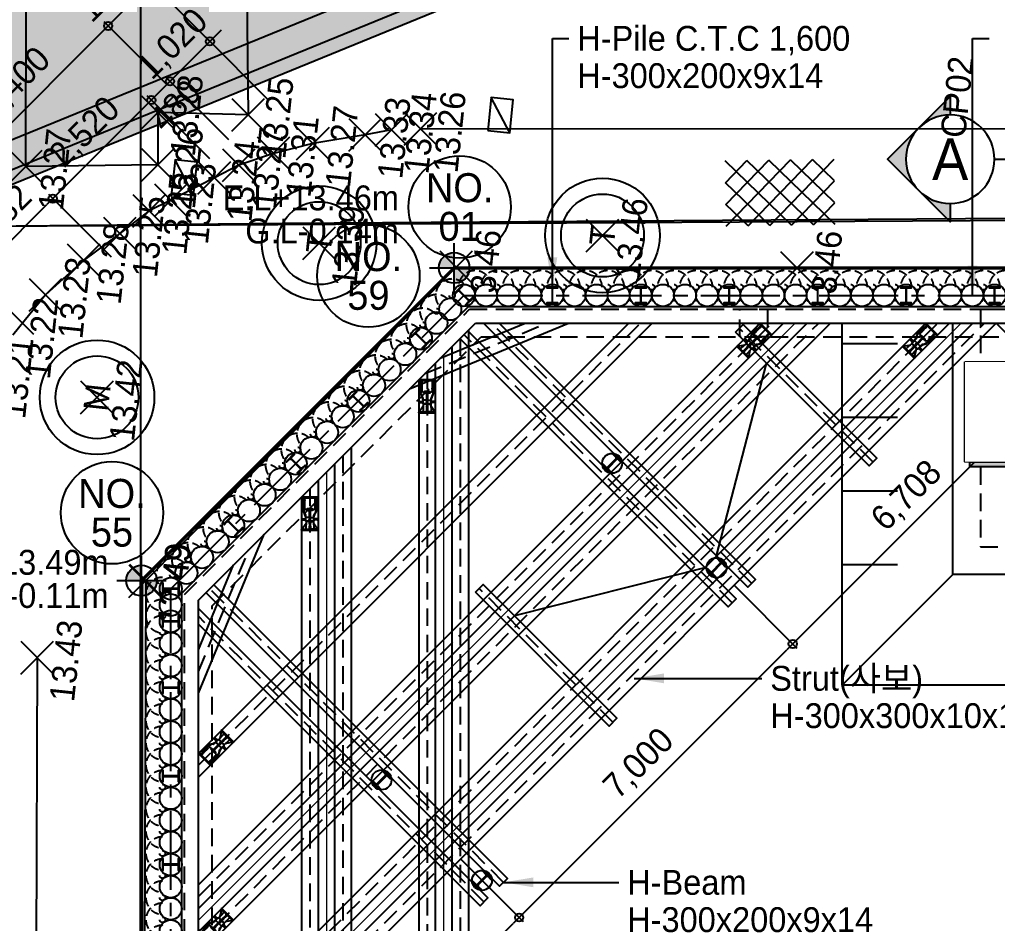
# Model space of a CAD drawing. Header units: millimetres. Extents: x 1073475 to 2890243, y -1340830 to -367733.
# Drawn here: x 1669153 to 1675124, y -384066 to -378547 of the extents above; entities that cross this region are included whole.
import ezdxf
from ezdxf.enums import TextEntityAlignment as Align
from ezdxf.xclip import XClip

# ---------------------------------------------------------------- set-up
doc = ezdxf.new("R2010")
doc.units = ezdxf.units.MM
doc.header["$LTSCALE"] = 50
doc.header["$XCLIPFRAME"] = 2
doc.header["$PDMODE"] = 3
doc.header["$PDSIZE"] = 100
for name, pattern in [('CENTER2', [28.575, 19.05, -3.175, 3.175, -3.175]), ('E-DIGLN01', [2, 0.9, -0.2, 0.9]), ('HIDDEN', [9.525, 6.35, -3.175]), ('HIDDEN2', [4.7625, 3.175, -1.5875]), ('PHANTOM', [63.5, 31.75, -6.35, 6.35, -6.35, 6.35, -6.35])]:
    doc.linetypes.add(name, pattern=pattern)
doc.layers.get('Defpoints').update_dxf_attribs({"color": 151})
doc.layers.add('_0', color=7, linetype='Continuous', lineweight=0)
for name, color, linetype in [('ANGLE', 1, 'Continuous'), ('C-DIM', 7, 'Continuous'), ('CEN', 1, 'CENTER2'), ('CIP', 1, 'Continuous'), ('CS-CONC-MAJR', 4, 'Continuous'), ('CS-EXCV', 3, 'E-DIGLN01'), ('FIN', 5, 'Continuous'), ('H-BEAM', 5, 'Continuous'), ('H-BEAM-상부', 173, 'Continuous'), ('HPILE-300x200', 3, 'Continuous'), ('NO', 2, 'Continuous'), ('POST PILE', 6, 'Continuous'), ('SGR', 8, 'Continuous'), ('ST-CEN', 1, 'HIDDEN'), ('ST-CEN(상부 H-BEAM)', 1, 'HIDDEN'), ('ST-CEN(하부 H-BEAM)', 1, 'HIDDEN'), ('STRUT', 3, 'Continuous'), ('WALE-1', 3, 'Continuous'), ('건축', 233, 'HIDDEN'), ('구조물', 7, 'Continuous'), ('굴착고', 2, 'Continuous'), ('기준점', 5, 'Continuous'), ('단면', 4, 'Continuous'), ('대지경계선', 6, 'PHANTOM'), ('도로', 1, 'Continuous'), ('맨홀', 1, 'Continuous'), ('법면', 41, 'Continuous'), ('보도', 7, 'Continuous'), ('보도블럭', 7, 'Continuous'), ('상수도맨홀', 1, 'Continuous'), ('연속지적도', 32, 'Continuous'), ('우수받이', 5, 'Continuous'), ('유압JACK', 2, 'Continuous'), ('자전거전용도로', 7, 'Continuous'), ('지하지장물_상수관로', 5, 'HIDDEN2'), ('지하지장물_통신관로', 7, 'HIDDEN2'), ('측량점_높이', 8, 'Continuous'), ('측량점_심볼', 7, 'Continuous'), ('통신맨홀', 1, 'Continuous'), ('현황레벨', 7, 'Continuous'), ('횡단보도', 40, 'Continuous')]:
    doc.layers.add(name, color=color, linetype=linetype)
doc.styles.get("Standard").update_dxf_attribs({"font": ''})
doc.styles.add('굴림체', font='')
doc.styles.add('돋움', font='')
doc.styles.get('Standard').set_extended_font_data('Dotum')
doc.styles.get('굴림체').set_extended_font_data('Dotum')
doc.styles.get('돋움').set_extended_font_data('Dotum')
doc.linetypes.add('CFZ008', pattern='A,0.9,-0.2,[106,KHCLINE.shx,S=0.00606,R=180,X=0,Y=0],0.9', length=2)
doc.linetypes.add('KT_LINE', pattern='A,12.7,-5.08,["KT",Standard,S=2.54,R=0,X=-2.54,Y=-1.27],-6.35', length=24.13)
doc.linetypes.add('WATER_LINE', pattern='A,12.7,-5.08,["WATER",Standard,S=2.54,R=0,X=-2.54,Y=-1.27],-6.35', length=24.13)
doc.dimstyles.new('SAM-200-지시선', dxfattribs={"dimscale": 0.1, "dimtxt": 300, "dimasz": 360, "dimexe": 70, "dimexo": 0, "dimgap": 100, "dimtad": 1, "dimdec": 0, "dimzin": 0, "dimdsep": 46, "dimlunit": 6, "dimtxsty": '돋움', "dimcen": 100, "dimclrd": 1, "dimclre": 1, "dimclrt": 256, "dimadec": 0, "dimazin": 0, "dimtfac": 1, "dimtdec": 0, "dimtix": 1, "dimtmove": 2, "dimatfit": 3, "dimfxl": 70, "dimtolj": 1, "dimtzin": 0, "dimlwd": -1, "dimlwe": -1, "dimarcsym": 0})
doc.dimstyles.new('SAM-300', dxfattribs={"dimscale": 1.5, "dimtxt": 300, "dimasz": 100, "dimexe": 70, "dimexo": 0, "dimgap": 100, "dimtad": 1, "dimdec": 0, "dimzin": 0, "dimdsep": 46, "dimlunit": 6, "dimtxsty": '돋움', "dimblk": 'ORIGIN', "dimcen": 100, "dimclrd": 1, "dimclre": 1, "dimclrt": 7, "dimadec": 0, "dimazin": 0, "dimtfac": 1, "dimtdec": 0, "dimtix": 1, "dimtmove": 2, "dimatfit": 3, "dimfxl": 70, "dimtolj": 1, "dimtzin": 0, "dimlwd": -1, "dimlwe": -1, "dimarcsym": 0})

# ---------------------------------------------------------------- blocks, each defined once
blk = doc.blocks.new('A$405090834614')
at = {"layer": '도로', "color": 251}
for p, q in [((165967, 157942), (165181, 158450)), ((166660, 157319), (165967, 157942)), ((167214, 156718), (166660, 157319)), ((167677, 156233), (167214, 156718)), ((167908, 155864), (167677, 156233)), ((168393, 155125), (167908, 155864)), ((168670, 154709), (168393, 155125)), ((168947, 154109), (168670, 154709)), ((169201, 153416), (168947, 154109)), ((169456, 152493), (169201, 153416)), ((169594, 152031), (169456, 152493)), ((169668, 151509), (169668, 151509)), ((169668, 151509), (170864, 140316))]:
    blk.add_line(p, q, dxfattribs=at)
at = {"layer": '맨홀', "color": 251}
for radius in [1036, 750]:
    blk.add_circle((164221, 156817), radius, dxfattribs=at)
at = {"layer": '보도', "color": 251}
for p, q in [((161018, 155591), (152284, 154699)), ((161018, 155591), (161008, 155601)), ((161008, 155601), (161008, 155601)), ((167249, 150606), (161018, 155591)), ((167884, 144470), (167249, 150606)), ((168720, 136691), (167884, 144470))]:
    blk.add_line(p, q, dxfattribs=at)
at = {"layer": '보도블럭', "color": 251}
for p, q in [((168643, 144649), (169674, 145966)), ((168499, 145823), (169817, 144792)), ((168547, 145432), (168891, 145871)), ((168595, 145040), (169282, 145918)), ((168891, 145871), (169769, 145183)), ((169282, 145918), (169721, 145575)), ((168690, 144257), (169721, 145575)), ((168547, 145432), (169865, 144401)), ((168738, 143866), (169769, 145183)), ((168595, 145040), (169912, 144009)), ((169129, 143914), (169817, 144792)), ((168643, 144649), (169521, 143961)), ((169521, 143961), (169865, 144401)), ((168690, 144257), (169129, 143914))]:
    blk.add_line(p, q, dxfattribs=at)
at = {"layer": '연속지적도', "color": 251}
for p, q in [((184698, 158193), (161008, 155684)), ((138278, 153274), (161008, 155684)), ((161008, 155684), (138278, 153274)), ((161008, 155684), (167228, 150654)), ((167228, 150654), (170018, 124364))]:
    blk.add_line(p, q, dxfattribs=at)
at = {"layer": '우수받이', "color": 251}
for points in [[(168041, 155866), (168041, 155466), (168641, 155466), (168641, 155866)], [(169765, 150295), (169765, 149895), (170365, 149895), (170365, 150295)]]:
    blk.add_lwpolyline(points, close=True, dxfattribs=at)
for points in [[(168041, 155466), (168641, 155866)], [(169765, 149895), (170365, 150295)]]:
    blk.add_lwpolyline(points, dxfattribs=at)
at = {"layer": '자전거전용도로', "color": 251}
blk.add_line((159423, 157399), (151998, 156633), dxfattribs=at)
at = {"layer": '지하지장물_상수관로', "color": 251, "linetype": 'WATER_LINE', "ltscale": 3}
blk.add_lwpolyline([(165003, 177754), (176543, 74656), (179909, 44130), (180541, 14655)], dxfattribs=at)
at = {"layer": '지하지장물_통신관로', "color": 251, "linetype": 'KT_LINE', "ltscale": 3}
blk.add_lwpolyline([(179973, 22140), (178340, 57330), (174617, 92638), (167709, 153756), (166514, 164057), (162819, 177078), (146292, 175121), (136183, 173575), (130490, 179990), (129558, 186301)], dxfattribs=at)
at = {"layer": '측량점_심볼', "color": 251}
for p in [(168239, 158538), (165967, 157942), (159423, 157399), (166660, 157319), (164221, 156817), (167214, 156718), (167677, 156233), (169464, 156268), (168520, 156166), (167908, 155864), (161008, 155601), (161018, 155591), (168393, 155125), (168670, 154709), (169592, 154635), (168947, 154109), (169201, 153416), (167419, 153114), (169456, 152493), (169594, 152031), (169668, 151509), (167249, 150606), (159976, 148961), (168098, 148031), (167884, 144470), (161804, 141487)]:
    blk.add_point(p, dxfattribs=at)
at = {"layer": '통신맨홀', "color": 251}
for centre, radius in [((167419, 153114), 1036), ((167419, 153114), 750), ((168098, 148031), 1036), ((168098, 148031), 750)]:
    blk.add_circle(centre, radius, dxfattribs=at)
at = {"layer": '횡단보도', "color": 251}
for p, q in [((168239, 158538), (176536, 159406)), ((168520, 156166), (168239, 158538)), ((169464, 156268), (168520, 156166)), ((169592, 154635), (169464, 156268)), ((173932, 155145), (169592, 154635))]:
    blk.add_line(p, q, dxfattribs=at)
at = {"layer": '기준점', "color": 251, "style": '굴림체'}
blk.add_text('CP02', height=450, dxfattribs=at).set_placement((171264, 141918), align=Align.MIDDLE_CENTER)
at = {"layer": '상수도맨홀', "color": 251, "style": '굴림체'}
for s, p in [('M', (164221, 156817)), ('T', (167419, 153114)), ('T', (168098, 148031))]:
    blk.add_text(s, height=450, dxfattribs=at).set_placement(p, align=Align.MIDDLE)
at = {"layer": '측량점_높이', "color": 251, "style": '굴림체'}
for s, p in [('13.21', (164419, 158519)), ('13.27', (168239, 158238)), ('13.22', (165181, 158150)), ('13.23', (165967, 157642)), ('13.43', (159423, 157099)), ('13.28', (166660, 157019)), ('13.42', (164221, 156517)), ('13.25', (167214, 156418)), ('13.25', (167677, 155933)), ('13.28', (169464, 155968)), ('13.26', (168520, 155866)), ('13.23', (167908, 155564)), ('13.49', (161008, 155301)), ('13.49', (161018, 155291)), ('13.24', (168393, 154825)), ('13.27', (168670, 154409)), ('13.25', (169592, 154335)), ('13.31', (168947, 153809)), ('13.27', (169201, 153116)), ('13.39', (167419, 152814)), ('13.33', (169456, 152193)), ('13.34', (169594, 151731)), ('13.26', (169668, 151209)), ('13.46', (167249, 150306)), ('13.65', (159976, 148661)), ('13.46', (168098, 147731)), ('13.46', (167884, 144170)), ('13.56', (161804, 141187))]:
    blk.add_text(s, height=450, dxfattribs=at).set_placement(p, align=Align.TOP_CENTER)
blk = doc.blocks.new('A$599346786921')
at = {"layer": '구조물', "ltscale": 0.2}
h = blk.add_hatch(color=254, dxfattribs=at)
h.dxf.hatch_style = 1
h.set_gradient(color1=(214, 214, 214), color2=(214, 214, 214))
h.paths.add_polyline_path([(189880, 4043), (128969, 153101), (129119, 153162), (47790, 352186), (48127, 352323), (40199, 371724), (39821, 372650), (39443, 373575), (39065, 374501), (38687, 375426), (38309, 376351), (37931, 377276), (37554, 378201), (37177, 379126), (36800, 380051), (36423, 380975), (36047, 381900), (35671, 382825), (35295, 383749), (34920, 384674), (34545, 385599), (34170, 386523), (33796, 387448), (33422, 388373), (33049, 389297), (32676, 390222), (32304, 391147), (31932, 392072), (31561, 392997), (31190, 393922), (30821, 394847), (30451, 395772), (30083, 396697), (29715, 397623), (29347, 398548), (28981, 399474), (28615, 400400), (28250, 401326), (27886, 402252), (27523, 403178), (27160, 404105), (26798, 405031), (26438, 405958), (26078, 406885), (25719, 407812), (25360, 408742), (25003, 409670), (24647, 410598), (24292, 411526), (23938, 412455), (23585, 413383), (23233, 414312), (22883, 415241), (22533, 416171), (22185, 417101), (21838, 418031), (21492, 418961), (21147, 419892), (20804, 420823), (20462, 421754), (20121, 422686), (19782, 423618), (19443, 424550), (19107, 425482), (18771, 426415), (18438, 427349), (18105, 428282), (17774, 429216), (17445, 430151), (17117, 431086), (16791, 432021), (16466, 432956), (16143, 433892), (15821, 434829), (15501, 435766), (15183, 436703), (14866, 437640), (14551, 438579), (14238, 439517), (13927, 440456), (13617, 441395), (13310, 442335), (13004, 443275), (12700, 444216), (12398, 445157), (12097, 446099), (11799, 447041), (11503, 447983), (11339, 448506), (0, 445440), (302, 444474), (605, 443509), (911, 442544), (1218, 441580), (1527, 440617), (1838, 439655), (2151, 438693), (2466, 437732), (2782, 436772), (3100, 435812), (3420, 434854), (3742, 433896), (4065, 432938), (4390, 431982), (4716, 431026), (5044, 430071), (5374, 429116), (5705, 428162), (6037, 427209), (6372, 426257), (6707, 425305), (7044, 424354), (7382, 423404), (7722, 422454), (8063, 421505), (8406, 420556), (8750, 419608), (9095, 418661), (9441, 417714), (9788, 416768), (10137, 415823), (10487, 414878), (10838, 413933), (11190, 412990), (11544, 412047), (11898, 411104), (12253, 410162), (12610, 409221), (12967, 408280), (13326, 407339), (13685, 406399), (14046, 405460), (14407, 404521), (14768, 403585), (15131, 402648), (15495, 401710), (15860, 400773), (16225, 399837), (16592, 398901), (16959, 397965), (17326, 397030), (17695, 396095), (18064, 395161), (18434, 394227), (18804, 393294), (19175, 392360), (19547, 391428), (19919, 390496), (20292, 389564), (20665, 388632), (21038, 387701), (21412, 386770), (21787, 385839), (22162, 384909), (22537, 383979), (22913, 383050), (23289, 382120), (23665, 381191), (24042, 380263), (24419, 379334), (24796, 378406), (25174, 377478), (25551, 376550), (25929, 375623), (26307, 374695), (26685, 373768), (27063, 372842), (27441, 371915), (27820, 370988), (28198, 370062), (28576, 369136), (28955, 368210), (29333, 367284), (37261, 347883), (37598, 348021), (118926, 148997), (119075, 149057), (179985, 0)])
at = {"layer": 'CS-CONC-MAJR'}
for points in [[(37735, 348347), (119063, 149323)], [(38008, 348999), (119337, 149975)]]:
    blk.add_lwpolyline(points, dxfattribs=at)
at = {"layer": 'CS-EXCV', "linetype": 'CFZ008', "ltscale": 5, "flags": 128}
blk.add_lwpolyline([(189880, 4043), (128969, 153101), (129119, 153162), (47790, 352186), (48127, 352323), (40199, 371724), (39821, 372650), (39443, 373575), (39065, 374501), (38687, 375426), (38309, 376351), (37931, 377276), (37554, 378201), (37177, 379126), (36800, 380051), (36423, 380975), (36047, 381900), (35671, 382825), (35295, 383749), (34920, 384674), (34545, 385599), (34170, 386523), (33796, 387448), (33422, 388373), (33049, 389297), (32676, 390222), (32304, 391147), (31932, 392072), (31561, 392997), (31190, 393922), (30821, 394847), (30451, 395772), (30083, 396697), (29715, 397623), (29347, 398548), (28981, 399474), (28615, 400400), (28250, 401326), (27886, 402252), (27523, 403178), (27160, 404105), (26798, 405031), (26438, 405958), (26078, 406885), (25719, 407812), (25360, 408742), (25003, 409670), (24647, 410598), (24292, 411526), (23938, 412455), (23585, 413383), (23233, 414312), (22883, 415241), (22533, 416171), (22185, 417101), (21838, 418031), (21492, 418961), (21147, 419892), (20804, 420823), (20462, 421754), (20121, 422686), (19782, 423618), (19443, 424550), (19107, 425482), (18771, 426415), (18438, 427349), (18105, 428282), (17774, 429216), (17445, 430151), (17117, 431086), (16791, 432021), (16466, 432956), (16143, 433892), (15821, 434829), (15501, 435766), (15183, 436703), (14866, 437640), (14551, 438579), (14238, 439517), (13927, 440456), (13617, 441395), (13310, 442335), (13004, 443275), (12700, 444216), (12398, 445157), (12097, 446099), (11799, 447041), (11503, 447983), (11339, 448506), (0, 445440), (302, 444474), (605, 443509), (911, 442544), (1218, 441580), (1527, 440617), (1838, 439655), (2151, 438693), (2466, 437732), (2782, 436772), (3100, 435812), (3420, 434854), (3742, 433896), (4065, 432938), (4390, 431982), (4716, 431026), (5044, 430071), (5374, 429116), (5705, 428162), (6037, 427209), (6372, 426257), (6707, 425305), (7044, 424354), (7382, 423404), (7722, 422454), (8063, 421505), (8406, 420556), (8750, 419608), (9095, 418661), (9441, 417714), (9788, 416768), (10137, 415823), (10487, 414878), (10838, 413933), (11190, 412990), (11544, 412047), (11898, 411104), (12253, 410162), (12610, 409221), (12967, 408280), (13326, 407339), (13685, 406399), (14046, 405460), (14407, 404521), (14768, 403585), (15131, 402648), (15495, 401710), (15860, 400773), (16225, 399837), (16592, 398901), (16959, 397965), (17326, 397030), (17695, 396095), (18064, 395161), (18434, 394227), (18804, 393294), (19175, 392360), (19547, 391428), (19919, 390496), (20292, 389564), (20665, 388632), (21038, 387701), (21412, 386770), (21787, 385839), (22162, 384909), (22537, 383979), (22913, 383050), (23289, 382120), (23665, 381191), (24042, 380263), (24419, 379334), (24796, 378406), (25174, 377478), (25551, 376550), (25929, 375623), (26307, 374695), (26685, 373768), (27063, 372842), (27441, 371915), (27820, 370988), (28198, 370062), (28576, 369136), (28955, 368210), (29333, 367284), (37261, 347883), (37598, 348021), (118926, 148997), (119075, 149057), (179985, 0)], close=True, dxfattribs=at)
blk = doc.blocks.new('A$C070F4A8E')
at = {"layer": '단면'}
h = blk.add_hatch(color=256, dxfattribs=at)
h.paths.add_polyline_path([(-1074.3, 302.3), (-1376.6, 0), (-1074.3, -302.3, -0.414214)])
h.paths.add_polyline_path([(-772.1, 604.6), (-1074.3, 302.3, -0.198912), (-772.1, 427.5)])
h.paths.add_polyline_path([(-772.1, -427.5, -0.198912), (-1074.3, -302.3), (-772.1, -604.6)])
for p, q in [((-344.6, 0), (0, 0)), ((0, 0), (0, -844.8))]:
    blk.add_line(p, q, dxfattribs=at)
blk.add_lwpolyline([(-772.1, -427.5), (-772.1, -604.6), (-1376.6, 0), (-772.1, 604.6), (-772.1, 427.5)], dxfattribs=at)
at = {"layer": '단면', "extrusion": (0, 0, -1)}
blk.add_ellipse((-772.1, 0), major_axis=(0.6, 427.5), ratio=1, start_param=4.711077, end_param=10.994262, dxfattribs=at)
blk = doc.blocks.new('A$C415B026D')
at = {"layer": '건축', "color": 4}
for p, q in [((-16200, 0), (-12600, 0)), ((-16200, 0), (-16200, -4300)), ((-16200, -4300), (-12600, -4300))]:
    blk.add_line(p, q, dxfattribs=at)
blk = doc.blocks.new('20240926 평면')
at = {"layer": '건축'}
for p, q in [((-5159, -5159), (0, 0)), ((0, 0), (25441, 0)), ((-4659, -5366), (207, -500)), ((207, -500), (12441, -500)), ((-5159, -27541), (-5159, -5159)), ((-4659, -27334), (-4659, -5366))]:
    blk.add_line(p, q, dxfattribs=at)
at = {"layer": '건축', "color": 255}
blk.add_lwpolyline([(26141, -34840), (1135, -34840), (-5936, -27769), (-5936, -4908), (-280, 749), (26141, 749)], close=True, dxfattribs=at)
at = {"layer": '건축'}
blk.add_lwpolyline([(5391, -500), (4891, -500), (4891, 0), (5391, 0)], close=True, dxfattribs=at)
at = {"ltscale": 0.2}
blk.add_blockref('A$C415B026D', (25441, 0), dxfattribs=at)
blk = doc.blocks.new('A$C1D3235D9')
at = {"layer": 'SGR', "linetype": 'HIDDEN2'}
blk.add_circle((0, 0), 50, dxfattribs=at)
blk.add_arc((0, 0), 300, 0, 180, dxfattribs=at)
blk = doc.blocks.new('h-200')
at = {"layer": 'HPILE-300x200'}
blk.add_line((0, -150), (0, 150), dxfattribs=at)
blk.add_lwpolyline([(-100, 150), (-100, 136), (-24.5, 136, -0.4142136), (-4.5, 116), (-4.5, -116, -0.4142136), (-24.5, -136), (-100, -136), (-100, -150), (100, -150), (100, -136), (24.5, -136, -0.4142136), (4.5, -116), (4.5, 116, -0.4142136), (24.5, 136), (100, 136), (100, 150)], format="xyb", close=True, dxfattribs=at)
blk = doc.blocks.new('CIP')
at = {"layer": 'CIP'}
for centre in [(0, 0), (400, 0), (800, 0), (1200, 0)]:
    blk.add_circle(centre, 200, dxfattribs=at)
at = {"layer": 'HPILE-300x200'}
blk.add_blockref('h-200', (1200, 0), dxfattribs=at)
at = {"layer": 'SGR', "linetype": 'HIDDEN2'}
for p in [(-200, 150), (200, 150), (600, 150), (1000, 150)]:
    blk.add_blockref('A$C1D3235D9', p, dxfattribs=at)
blk = doc.blocks.new('_Origin')
at = {"color": 0, "linetype": 'ByBlock', "lineweight": -2}
blk.add_line((0, 0), (-1, 0), dxfattribs=at)
blk.add_circle((0, 0), 0.5, dxfattribs=at)
blk = doc.blocks.new('*D928')
at = {"layer": 'C-DIM', "color": 1, "ltscale": 0.2, "transparency": 16777216}
for p, q in [((1703372, -648732), (1702237, -647597)), ((1697112, -652870), (1702205, -647777)), ((1698067, -654037), (1696932, -652902))]:
    blk.add_line(p, q, dxfattribs=at)
at = {"layer": 'Defpoints', "color": 0, "ltscale": 0.2, "transparency": 16777216}
for p in [(1702311, -647671), (1703372, -648732), (1698067, -654037)]:
    blk.add_point(p, dxfattribs=at)
at = {"layer": 'C-DIM', "color": 1, "ltscale": 0.2, "transparency": 16777216, "xscale": 150, "yscale": 150, "zscale": 150}
for p, rotation in [((1702311, -647671), 45), ((1697006, -652976), 225)]:
    blk.add_blockref('_Origin', p, dxfattribs=dict(at, rotation=rotation))
at = {"layer": 'C-DIM', "color": 7, "ltscale": 0.2, "transparency": 16777216, "insert": (1699363, -650027), "char_height": 450, "attachment_point": 5, "rotation": 45, "style": '돋움'}
blk.add_mtext('\\A1;7,502', dxfattribs=at)
blk = doc.blocks.new('*D939')
at = {"layer": 'C-DIM', "color": 1, "ltscale": 0.2, "transparency": 16777216}
for p, q in [((1703653, -650572), (1702518, -649437)), ((1698173, -653931), (1702486, -649617)), ((1699128, -655097), (1697993, -653962))]:
    blk.add_line(p, q, dxfattribs=at)
at = {"layer": 'Defpoints', "color": 0, "ltscale": 0.2, "transparency": 16777216}
for p in [(1702592, -649511), (1703653, -650572), (1699128, -655097)]:
    blk.add_point(p, dxfattribs=at)
at = {"layer": 'C-DIM', "color": 1, "ltscale": 0.2, "transparency": 16777216, "xscale": 150, "yscale": 150, "zscale": 150}
for p, rotation in [((1702592, -649511), 45), ((1698067, -654037), 225)]:
    blk.add_blockref('_Origin', p, dxfattribs=dict(at, rotation=rotation))
at = {"layer": 'C-DIM', "color": 7, "ltscale": 0.2, "transparency": 16777216, "insert": (1700020, -651464), "char_height": 450, "attachment_point": 5, "rotation": 45, "style": '돋움'}
blk.add_mtext('\\A1;4@1600=6,400', dxfattribs=at)
blk = doc.blocks.new('*D940')
at = {"layer": 'C-DIM', "color": 1, "ltscale": 0.2, "transparency": 16777216}
for p, q in [((1703478, -648625), (1703584, -648519)), ((1702592, -649511), (1703372, -648732)), ((1704433, -649792), (1703298, -648657)), ((1703653, -650572), (1702518, -649437)), ((1702486, -649617), (1702380, -649723))]:
    blk.add_line(p, q, dxfattribs=at)
at = {"layer": 'Defpoints', "color": 0, "ltscale": 0.2, "transparency": 16777216}
for p in [(1703372, -648732), (1704433, -649792), (1703653, -650572)]:
    blk.add_point(p, dxfattribs=at)
at = {"layer": 'C-DIM', "color": 1, "ltscale": 0.2, "transparency": 16777216, "xscale": 150, "yscale": 150, "zscale": 150}
for p, rotation in [((1703372, -648732), 225), ((1702592, -649511), 45)]:
    blk.add_blockref('_Origin', p, dxfattribs=dict(at, rotation=rotation))
at = {"layer": 'C-DIM', "color": 7, "ltscale": 0.2, "transparency": 16777216, "insert": (1702686, -648825), "char_height": 450, "attachment_point": 5, "rotation": 45, "style": '돋움'}
blk.add_mtext('\\A1;1,102', dxfattribs=at)
blk = doc.blocks.new('A$C5B0247DC')
at = {"layer": '현황레벨'}
h = blk.add_hatch(color=256, dxfattribs=at)
h.paths.add_polyline_path([(0, 110.9, 0.414214), (-110.9, 0), (0, 0)])
h.paths.add_polyline_path([(0, 0), (0, -110.9, 0.414214), (110.9, 0)])
for p, q in [((0, -178.5), (0, 178.5)), ((-178.5, 0), (178.5, 0))]:
    blk.add_line(p, q, dxfattribs=at)
blk.add_circle((0, 0), 110.9, dxfattribs=at)
blk = doc.blocks.new('*D973')
at = {"layer": 'C-DIM', "color": 1, "ltscale": 0.2, "transparency": 16777216}
for p, q in [((1700294, -653931), (1700400, -653824)), ((1699128, -655097), (1700188, -654037)), ((1701249, -655097), (1700114, -653962)), ((1700188, -656158), (1699053, -655023)), ((1699022, -655203), (1698915, -655309))]:
    blk.add_line(p, q, dxfattribs=at)
at = {"layer": 'Defpoints', "color": 0, "ltscale": 0.2, "transparency": 16777216}
for p in [(1700188, -654037), (1701249, -655097), (1700188, -656158)]:
    blk.add_point(p, dxfattribs=at)
at = {"layer": 'C-DIM', "color": 1, "ltscale": 0.2, "transparency": 16777216, "xscale": 150, "yscale": 150, "zscale": 150}
for p, rotation in [((1700188, -654037), 225), ((1699128, -655097), 45)]:
    blk.add_blockref('_Origin', p, dxfattribs=dict(at, rotation=rotation))
at = {"layer": 'C-DIM', "color": 7, "ltscale": 0.2, "transparency": 16777216, "insert": (1699362, -654271), "char_height": 450, "attachment_point": 5, "rotation": 45, "style": '돋움'}
blk.add_mtext('\\A1;1,500', dxfattribs=at)
blk = doc.blocks.new('*D974')
at = {"layer": 'C-DIM', "color": 1, "ltscale": 0.2, "transparency": 16777216}
for p, q in [((1702651, -653696), (1701516, -652561)), ((1700294, -653931), (1701484, -652741)), ((1701249, -655097), (1700114, -653962))]:
    blk.add_line(p, q, dxfattribs=at)
at = {"layer": 'Defpoints', "color": 0, "ltscale": 0.2, "transparency": 16777216}
for p in [(1701590, -652635), (1702651, -653696), (1701249, -655097)]:
    blk.add_point(p, dxfattribs=at)
at = {"layer": 'C-DIM', "color": 1, "ltscale": 0.2, "transparency": 16777216, "xscale": 150, "yscale": 150, "zscale": 150}
for p, rotation in [((1701590, -652635), 45), ((1700188, -654037), 225)]:
    blk.add_blockref('_Origin', p, dxfattribs=dict(at, rotation=rotation))
at = {"layer": 'C-DIM', "color": 7, "ltscale": 0.2, "transparency": 16777216, "insert": (1700593, -653040), "char_height": 450, "attachment_point": 5, "rotation": 45, "style": '돋움'}
blk.add_mtext('\\A1;1,982', dxfattribs=at)
blk = doc.blocks.new('*D975')
at = {"layer": 'C-DIM', "color": 1, "ltscale": 0.2, "transparency": 16777216}
for p, q in [((1704433, -651914), (1703298, -650779)), ((1701696, -652529), (1703266, -650959)), ((1702651, -653696), (1701516, -652561))]:
    blk.add_line(p, q, dxfattribs=at)
at = {"layer": 'Defpoints', "color": 0, "ltscale": 0.2, "transparency": 16777216}
for p in [(1703372, -650853), (1704433, -651914), (1702651, -653696)]:
    blk.add_point(p, dxfattribs=at)
at = {"layer": 'C-DIM', "color": 1, "ltscale": 0.2, "transparency": 16777216, "xscale": 150, "yscale": 150, "zscale": 150}
for p, rotation in [((1703372, -650853), 45), ((1701590, -652635), 225)]:
    blk.add_blockref('_Origin', p, dxfattribs=dict(at, rotation=rotation))
at = {"layer": 'C-DIM', "color": 7, "ltscale": 0.2, "transparency": 16777216, "insert": (1702185, -651448), "char_height": 450, "attachment_point": 5, "rotation": 45, "style": '돋움'}
blk.add_mtext('\\A1;2,520', dxfattribs=at)
blk = doc.blocks.new('*D976')
at = {"layer": 'C-DIM', "color": 1, "ltscale": 0.2, "transparency": 16777216}
for p, q in [((1703817, -650407), (1703923, -650301)), ((1703372, -650853), (1703711, -650514)), ((1704772, -651574), (1703637, -650439)), ((1704433, -651914), (1703298, -650779)), ((1703266, -650959), (1703160, -651065))]:
    blk.add_line(p, q, dxfattribs=at)
at = {"layer": 'Defpoints', "color": 0, "ltscale": 0.2, "transparency": 16777216}
for p in [(1703711, -650514), (1704772, -651574), (1704433, -651914)]:
    blk.add_point(p, dxfattribs=at)
at = {"layer": 'C-DIM', "color": 1, "ltscale": 0.2, "transparency": 16777216, "xscale": 150, "yscale": 150, "zscale": 150}
for p, rotation in [((1703711, -650514), 225), ((1703372, -650853), 45)]:
    blk.add_blockref('_Origin', p, dxfattribs=dict(at, rotation=rotation))
at = {"layer": 'C-DIM', "color": 7, "ltscale": 0.2, "transparency": 16777216, "char_height": 450, "attachment_point": 5, "rotation": 45, "style": '돋움'}
for s, insert in [('\\A1;', (1703276, -650418)), ('\\A1;480', (1703807, -650949))]:
    blk.add_mtext(s, dxfattribs=dict(at, insert=insert))
blk = doc.blocks.new('*D977')
at = {"layer": 'C-DIM', "color": 1, "ltscale": 0.2, "transparency": 16777216}
for p, q in [((1704539, -649686), (1704645, -649580)), ((1703711, -650514), (1704433, -649792)), ((1705493, -650853), (1704358, -649718)), ((1704772, -651574), (1703637, -650439)), ((1703605, -650620), (1703499, -650726))]:
    blk.add_line(p, q, dxfattribs=at)
at = {"layer": 'Defpoints', "color": 0, "ltscale": 0.2, "transparency": 16777216}
for p in [(1704433, -649792), (1705493, -650853), (1704772, -651574)]:
    blk.add_point(p, dxfattribs=at)
at = {"layer": 'C-DIM', "color": 1, "ltscale": 0.2, "transparency": 16777216, "xscale": 150, "yscale": 150, "zscale": 150}
for p, rotation in [((1704433, -649792), 225), ((1703711, -650514), 45)]:
    blk.add_blockref('_Origin', p, dxfattribs=dict(at, rotation=rotation))
at = {"layer": 'C-DIM', "color": 7, "ltscale": 0.2, "transparency": 16777216, "insert": (1703776, -649857), "char_height": 450, "attachment_point": 5, "rotation": 45, "style": '돋움'}
blk.add_mtext('\\A1;1,020', dxfattribs=at)
blk = doc.blocks.new('*D985')
at = {"layer": 'C-DIM', "color": 1, "ltscale": 0.2, "transparency": 16777216}
for p, q in [((1718660, -654888), (1719795, -656023)), ((1715084, -660586), (1719615, -656055)), ((1713917, -659632), (1715052, -660767))]:
    blk.add_line(p, q, dxfattribs=at)
at = {"layer": 'Defpoints', "color": 0, "ltscale": 0.2, "transparency": 16777216}
for p in [(1718660, -654888), (1719721, -655949), (1713917, -659632)]:
    blk.add_point(p, dxfattribs=at)
at = {"layer": 'C-DIM', "color": 1, "ltscale": 0.2, "transparency": 16777216, "xscale": 150, "yscale": 150, "zscale": 150}
for p, rotation in [((1719721, -655949), 45), ((1714978, -660692), 225)]:
    blk.add_blockref('_Origin', p, dxfattribs=dict(at, rotation=rotation))
at = {"layer": 'C-DIM', "color": 7, "ltscale": 0.2, "transparency": 16777216, "insert": (1717053, -658025), "char_height": 450, "attachment_point": 5, "rotation": 45, "style": '돋움'}
blk.add_mtext('\\A1;6,708', dxfattribs=at)
blk = doc.blocks.new('*D986')
at = {"layer": 'C-DIM', "color": 1, "ltscale": 0.2, "transparency": 16777216}
for p, q in [((1708967, -664581), (1710102, -665716)), ((1705391, -670279), (1709922, -665748)), ((1704224, -669325), (1705359, -670460))]:
    blk.add_line(p, q, dxfattribs=at)
at = {"layer": 'Defpoints', "color": 0, "ltscale": 0.2, "transparency": 16777216}
for p in [(1708967, -664581), (1710028, -665642), (1704224, -669325)]:
    blk.add_point(p, dxfattribs=at)
at = {"layer": 'C-DIM', "color": 1, "ltscale": 0.2, "transparency": 16777216, "xscale": 150, "yscale": 150, "zscale": 150}
for p, rotation in [((1710028, -665642), 45), ((1705284, -670385), 225)]:
    blk.add_blockref('_Origin', p, dxfattribs=dict(at, rotation=rotation))
at = {"layer": 'C-DIM', "color": 7, "ltscale": 0.2, "transparency": 16777216, "insert": (1707360, -667718), "char_height": 450, "attachment_point": 5, "rotation": 45, "style": '돋움'}
blk.add_mtext('\\A1;6,708', dxfattribs=at)
blk = doc.blocks.new('*D987')
at = {"layer": 'C-DIM', "color": 1, "ltscale": 0.2, "transparency": 16777216}
for p, q in [((1713917, -659632), (1715052, -660767)), ((1710134, -665536), (1714871, -660798)), ((1708967, -664581), (1710102, -665716))]:
    blk.add_line(p, q, dxfattribs=at)
at = {"layer": 'Defpoints', "color": 0, "ltscale": 0.2, "transparency": 16777216}
for p in [(1713917, -659632), (1714978, -660692), (1708967, -664581)]:
    blk.add_point(p, dxfattribs=at)
at = {"layer": 'C-DIM', "color": 1, "ltscale": 0.2, "transparency": 16777216, "xscale": 150, "yscale": 150, "zscale": 150}
for p, rotation in [((1714978, -660692), 45), ((1710028, -665642), 225)]:
    blk.add_blockref('_Origin', p, dxfattribs=dict(at, rotation=rotation))
at = {"layer": 'C-DIM', "color": 7, "ltscale": 0.2, "transparency": 16777216, "insert": (1712207, -662871), "char_height": 450, "attachment_point": 5, "rotation": 45, "style": '돋움'}
blk.add_mtext('\\A1;7,000', dxfattribs=at)
blk = doc.blocks.new('A$C26452653')
at = {"layer": '유압JACK'}
for p, q in [((0, 600), (0, 587)), ((0, 600), (300, 600)), ((300, 600), (0, 600)), ((5, 582), (62, 582)), ((5, 582), (150, 582)), ((5, 582), (125, 582)), ((9, 582), (82, 471)), ((83, 450), (77, 568)), ((295, 582), (139, 582)), ((142, 479), (140, 567)), ((158, 479), (160, 567)), ((295, 582), (175, 582)), ((217, 450), (223, 568)), ((291, 582), (218, 471)), ((295, 582), (238, 582)), ((300, 600), (300, 587)), ((17, 413), (64, 417)), ((17, 393), (64, 389)), ((77, 363), (54, 296)), ((77, 434), (77, 432)), ((77, 432), (77, 372)), ((77, 374), (77, 372)), ((77, 373), (77, 372)), ((133, 368), (77, 368)), ((77, 368), (77, 327)), ((150, 438), (81, 438)), ((150, 368), (81, 368)), ((150, 444), (89, 444)), ((95, 444), (95, 438)), ((95, 444), (205, 444)), ((95, 438), (205, 438)), ((98, 444), (98, 438)), ((133, 368), (222, 368)), ((141, 247), (141, 360)), ((150, 444), (211, 444)), ((150, 438), (218, 438)), ((150, 368), (218, 368)), ((159, 247), (159, 360)), ((202, 444), (202, 438)), ((205, 444), (205, 438)), ((222, 434), (222, 432)), ((222, 432), (222, 372)), ((222, 374), (222, 372)), ((222, 373), (222, 372)), ((222, 368), (222, 327)), ((222, 363), (246, 296)), ((282, 413), (236, 417)), ((282, 393), (236, 389)), ((0, 13), (26, 234)), ((40, 33), (40, 244)), ((56, 21), (56, 199)), ((70, 311), (57, 299)), ((92, 226), (92, 221)), ((92, 226), (207, 226)), ((92, 221), (207, 221)), ((98, 234), (98, 226)), ((98, 226), (197, 226)), ((101, 235), (101, 226)), ((102, 226), (102, 221)), ((103, 226), (103, 221)), ((103, 221), (195, 221)), ((103, 218), (103, 213)), ((103, 218), (195, 218)), ((103, 213), (197, 213)), ((105, 221), (105, 218)), ((141, 341), (159, 341)), ((141, 259), (159, 259)), ((195, 221), (197, 221)), ((195, 221), (195, 218)), ((195, 218), (197, 218)), ((197, 226), (197, 221)), ((197, 226), (197, 221)), ((197, 226), (197, 221)), ((197, 226), (202, 226)), ((197, 218), (197, 213)), ((199, 235), (199, 226)), ((202, 234), (202, 226)), ((207, 226), (207, 221)), ((230, 311), (243, 299)), ((244, 21), (244, 199)), ((260, 33), (260, 244)), ((300, 13), (274, 234)), ((0, 13), (0, 0)), ((0, 0), (300, 0)), ((5, 18), (25, 18)), ((56, 168), (60, 168)), ((56, 153), (60, 153)), ((56, 63), (60, 63)), ((56, 48), (60, 48)), ((59, 18), (241, 18)), ((60, 168), (60, 153)), ((60, 48), (60, 63)), ((240, 168), (240, 153)), ((244, 168), (240, 168)), ((244, 153), (240, 153)), ((244, 63), (240, 63)), ((240, 48), (240, 63)), ((244, 48), (240, 48)), ((295, 18), (275, 18)), ((300, 13), (300, 0))]:
    blk.add_line(p, q, dxfattribs=at)
for centre, radius, start, end in [((5, 587), 5, 180, 270), ((62, 567), 15, 3, 90), ((125, 567), 15, 1.2674, 90), ((175, 567), 15, 90, 178.7326), ((238, 567), 15, 90, 177), ((295, 587), 5, 270, 0), ((17, 403), 10, 90, 270), ((62, 432), 15, 274.7636, 0), ((62, 374), 15, 0, 85.2364), ((81, 434), 4, 90, 180), ((81, 372), 4, 180, 270), ((89, 450), 6, 183, 270), ((132, 479), 10, 270, 1.2674), ((133, 360), 7.5, 0, 90), ((150, 403), 15, 90, 270), ((150, 403), 10, 90, 270), ((150, 403), 15, 270, 90), ((150, 403), 10, 270, 90), ((168, 479), 10, 178.7326, 270), ((166, 360), 7.5, 90, 180), ((211, 450), 6, 270, 357), ((218, 434), 4, 0, 90), ((218, 372), 4, 270, 0), ((237, 432), 15, 180, 265.2364), ((237, 374), 15, 94.7636, 180), ((282, 403), 10, 270, 90), ((135, 221), 110, 135, 172.9969), ((150, 236), 110, 135.3602, 180), ((81, 199), 25, 119.7623, 180), ((150, 79), 164, 90, 119.7623), ((57, 327), 20, 315.3602, 0), ((136, 247), 5, 274.7518, 0), ((150, 79), 164, 60.2377, 90), ((164, 247), 5, 180, 265.2482), ((242, 327), 20, 180, 224.6398), ((150, 236), 110, 0, 44.6398), ((219, 199), 25, 0, 60.2377), ((165, 221), 110, 7.0031, 45), ((5, 13), 5, 90, 180), ((25, 33), 15, 270, 0), ((59, 21), 3, 180, 270), ((241, 21), 3, 270, 0), ((275, 33), 15, 180, 270), ((295, 13), 5, 0, 90)]:
    blk.add_arc(centre, radius, start, end, dxfattribs=at)
blk = doc.blocks.new('Post')
at = {"layer": 'POST PILE'}
blk.add_line((0, 150), (0, -150), dxfattribs=at)
blk.add_lwpolyline([(-100, -150), (-100, -125), (-29.5, -125, 0.4142136), (-9.5, -105), (-9.5, 105, 0.4142136), (-29.5, 125), (-100, 125), (-100, 150), (100, 150), (100, 125), (29.5, 125, 0.4142136), (9.5, 105), (9.5, -105, 0.4142136), (29.5, -125), (100, -125), (100, -150)], format="xyb", close=True, dxfattribs=at)
blk.add_circle((0, 0), 180.3, dxfattribs=at)
blk = doc.blocks.new('A$C78BD0C8C')
at = {"layer": 'NO'}
for centre in [(-14162.4, -11542.8), (-20453.4, -17073.8)]:
    blk.add_circle(centre, 926.8, dxfattribs=at)
ref = blk.add_blockref('A$405090834614', (117900.7, -194829), dxfattribs=dict(rotation=83.9464212542183))
XClip(ref).set_block_clipping_path([(104661.0409256864, 187029.200860789), (115795.371209384, 82037.659728932), (199028.6359362481, 90864.5294945205), (187894.3056525505, 195856.0706263776)])
at = {"layer": 'SGR', "linetype": 'HIDDEN2', "rotation": 89.99999999650223}
for p in [(-19540, -18543), (-19540, -18943), (-19540, -19238), (-19540, -19638), (-19540, -20038)]:
    blk.add_blockref('A$C1D3235D9', p, dxfattribs=at)
at = {"layer": '단면', "xscale": 1.875, "yscale": 1.875, "zscale": 1.875}
blk.add_blockref('A$C070F4A8E', (-3840, -10678.1), dxfattribs=at)
at = {"layer": 'C-DIM', "color": 7, "style": '돋움'}
for s, p in [('H-Pile C.T.C 1,600', (-12035, -8491.5)), ('H-300x200x9x14', (-12035, -9166.5))]:
    blk.add_text(s, height=450, dxfattribs=at).set_placement(p, align=Align.MIDDLE_LEFT)
at = {"layer": 'NO', "style": '돋움'}
for s, p in [('NO.', (-14162.4, -11192.8)), ('01', (-14162.4, -11892.8)), ('NO.', (-15813.6, -12439.9)), ('NO.', (-20453.4, -16723.8)), ('55', (-20453.4, -17423.8))]:
    blk.add_text(s, height=525, dxfattribs=at).set_placement(p, align=Align.MIDDLE_CENTER)
at = {"layer": '단면', "style": '돋움'}
blk.add_text('A', height=750, dxfattribs=at).set_placement((-5287.7, -10678.1), align=Align.MIDDLE)
at = {"layer": '현황레벨', "style": '돋움'}
for s, p in [('E.L+13.46m', (-15260.9, -11377.3)), ('G.L-0.14m', (-15260.9, -11977.3)), ('E.L+13.49m', (-20514.1, -17970.9)), ('G.L-0.11m', (-20514.1, -18570.9))]:
    blk.add_text(s, height=450, dxfattribs=at).set_placement(p, align=Align.MIDDLE_RIGHT)
at = {"layer": 'C-DIM', "ltscale": 0.2}
for base, p1, p2, picture, middle in [((-20802.5, -6425.5), (-25046.9, -12791.2), (-19741.9, -7486.2), '*D928', (-23751.1, -8782)), ((-19741.9, -7486.2), (-19460.7, -9326.4), (-18681.2, -8546.8), '*D940', (-20427.7, -7579.9)), ((-18681.2, -8546.8), (-18341.9, -10328.8), (-17620.5, -9607.5), '*D977', (-19337.9, -8611.5)), ((-19741.9, -9607.5), (-20463.2, -12450.1), (-18681.2, -10668.2), '*D975', (-20928.9, -10202.5)), ((-21523.8, -11389.5), (-21864.9, -13851.9), (-20463.2, -12450.1), '*D974', (-22520.7, -11794.3)), ((-22925.6, -12791.2), (-22925.6, -14912.5), (-21864.9, -13851.9), '*D973', (-23751.9, -13025.5))]:
    dim = blk.add_linear_dim(base=base, p1=p1, p2=p2, angle=45, dimstyle='SAM-300', dxfattribs=at)
    dim.commit()
    dim.dimension.update_dxf_attribs({"geometry": picture, "text_midpoint": middle, "insert": (-1723113.8, 641245.4)})
dim = blk.add_linear_dim(base=(-19402.5, -9268.2), p1=(-18681.2, -10668.2), p2=(-18341.9, -10328.8), angle=45, text='\\X<>', dimstyle='SAM-300', dxfattribs=at)
dim.commit()
dim.dimension.update_dxf_attribs({"geometry": '*D976', "text_midpoint": (-19572.2, -9437.8), "insert": (-1723113.8, 641245.4)})
at = {"layer": 'C-DIM'}
blk.add_leader([(-12485, -12993), (-12485, -8491.5), (-12185, -8491.5)], dimstyle='SAM-200-지시선', override={"dimscale": 1.5}, dxfattribs=at)
at = {"ltscale": 1.5}
blk.add_wipeout([(-14085, -13143), (12632.7, -13143), (12632.7, -47743), (-12685, -47743), (-19390, -41038), (-19390, -18448.1)], dxfattribs=at)
at = {"layer": '굴착고'}
blk.add_hatch(color=256, dxfattribs=at).paths.add_polyline_path([(-4931, -16151.1), (-1027.1, -16151.1), (-1027.1, -14433.7), (-937.1, -14433.7), (-937.1, -16241.1), (-4931, -16241.1)])
at = {"layer": '_0'}
for p, q in [((-18890, -27443), (-5090, -13643)), ((-18890, -24443), (-8090, -13643)), ((-14452.8, -14217.9), (-14452.8, -45268.2)), ((-16574.1, -16339.2), (-16574.1, -43146.8))]:
    blk.add_line(p, q, dxfattribs=at)
at = {"layer": 'ANGLE', "ltscale": 0.2}
for points in [[(-9515.2, -17856), (-8608.1, -14373.3)], [(-9727.3, -18068.2), (-13171.8, -18937)]]:
    blk.add_lwpolyline(points, dxfattribs=at)
at = {"layer": 'CIP'}
for centre in [(-14085, -13143), (-14334.2, -13392.2), (-14581.7, -13639.7), (-19390, -18448.1), (-19390, -18743), (-19390, -19038), (-19390, -19438), (-19390, -19838)]:
    blk.add_circle(centre, 200, dxfattribs=at)
at = {"layer": 'H-BEAM'}
for points in [[(-14156.6, -13921.7), (-9303, -18775.3), (-9161.6, -18633.8), (-14015.2, -13780.3)], [(-13445.3, -13643), (-8808.1, -18280.3), (-8949.5, -18421.7), (-13728.2, -13643)], [(-18611.4, -18376.5), (-13298.2, -23689.7), (-13439.6, -23831.1), (-18752.8, -18517.9)], [(-18890, -19087.8), (-13793.2, -24184.6), (-13651.7, -24043.2), (-18890, -18804.9)]]:
    blk.add_lwpolyline(points, dxfattribs=at)
at = {"layer": 'H-BEAM-상부'}
for points in [[(-9173.8, -13807.6), (-9032.4, -13666.2), (-6613.2, -16085.4), (-6754.6, -16226.8), (-9173.8, -13807.6)], [(-13878.9, -18512.7), (-13737.5, -18371.3), (-11318.3, -20790.5), (-11459.7, -20931.9), (-13878.9, -18512.7)]]:
    blk.add_lwpolyline(points, dxfattribs=at)
at = {"layer": 'NO'}
blk.add_circle((-15813.6, -12789.9), 926.8, dxfattribs=at)
at = {"layer": 'ST-CEN'}
for p, q in [((-18890, -21643), (-10890, -13643)), ((-18890, -27867.3), (-4665.8, -13643)), ((-18890, -27018.8), (-5514.3, -13643)), ((-18890, -24867.3), (-7665.8, -13643)), ((-18890, -24018.8), (-8514.3, -13643)), ((-14152.8, -13917.9), (-14152.8, -45568.2)), ((-14752.8, -14517.9), (-14752.8, -44968.2)), ((-16274.1, -16039.2), (-16274.1, -43446.8)), ((-16874.1, -16639.2), (-16874.1, -42846.8))]:
    blk.add_line(p, q, dxfattribs=at)
for points in [[(-14792.1, -14557.2), (-12585, -13643)], [(-18890, -19948.1), (-17975.8, -17741)]]:
    blk.add_lwpolyline(points, dxfattribs=at)
at = {"layer": 'ST-CEN(상부 H-BEAM)'}
for p, q in [((-6683.9, -16156.1), (-9103.1, -13736.9)), ((-11389, -20861.2), (-13808.2, -18442))]:
    blk.add_line(p, q, dxfattribs=at)
at = {"layer": 'ST-CEN(하부 H-BEAM)'}
for p, q in [((-8878.8, -18351), (-13586.7, -13643)), ((-9232.3, -18704.6), (-14085.9, -13851)), ((-13368.9, -23760.4), (-18682.1, -18447.2)), ((-13722.4, -24113.9), (-18890, -18946.3))]:
    blk.add_line(p, q, dxfattribs=at)
at = {"layer": 'STRUT'}
for p, q in [((-18890, -21855.2), (-10677.9, -13643)), ((-18890, -21430.9), (-11102.2, -13643)), ((-18890, -27655.2), (-4877.9, -13643)), ((-18890, -28079.4), (-4453.6, -13643)), ((-18890, -27230.9), (-5302.2, -13643)), ((-18890, -26806.6), (-5726.4, -13643)), ((-18890, -24655.2), (-7877.9, -13643)), ((-18890, -25079.4), (-7453.6, -13643)), ((-18890, -24230.9), (-8302.2, -13643)), ((-18890, -23806.6), (-8726.4, -13643))]:
    blk.add_line(p, q, dxfattribs=at)
at = {"layer": 'STRUT', "color": 4}
for p, q in [((-14002.8, -13767.9), (-14002.8, -45718.2)), ((-14302.8, -14067.9), (-14302.8, -45418.2)), ((-14602.8, -14367.9), (-14602.8, -45118.2)), ((-14902.8, -14667.9), (-14902.8, -44818.2)), ((-16124.1, -15889.2), (-16124.1, -43596.8)), ((-16424.1, -16189.2), (-16424.1, -43296.8)), ((-16724.1, -16489.2), (-16724.1, -42996.8)), ((-17024.1, -16789.2), (-17024.1, -42696.8))]:
    blk.add_line(p, q, dxfattribs=at)
at = {"layer": 'STRUT', "ltscale": 0.2}
for points in [[(-15069.3, -14834.4), (-12193, -13643)], [(-14515, -14280.1), (-12977, -13643)], [(-18890, -20340), (-17698.7, -17463.8)], [(-18890, -19556.1), (-18253, -18018.1)]]:
    blk.add_lwpolyline(points, dxfattribs=at)
at = {"layer": 'WALE-1'}
for points in [[(-14002.2, -13343), (12382.7, -13343), (12382.7, -47543), (-12602.2, -47543), (-19190, -40955.2), (-19190, -18530.9)], [(-13877.9, -13643), (12082.7, -13643), (12082.7, -47243), (-12477.9, -47243), (-18890, -40830.9), (-18890, -18655.2)]]:
    blk.add_lwpolyline(points, close=True, dxfattribs=at)
at = {"layer": '굴착고'}
for points in [[(-5021, -14343.7), (-1027.1, -14343.7), (-1027.1, -16151.1), (-5021, -16151.1)], [(-4931, -16151.1), (-1027.1, -16151.1), (-1027.1, -14433.7), (-937.1, -14433.7), (-937.1, -16241.1), (-4931, -16241.1)]]:
    blk.add_lwpolyline(points, close=True, dxfattribs=at)
at = {"layer": '대지경계선', "const_width": 60}
blk.add_lwpolyline([(12160, -48233), (-12846.8, -48233), (-19917.9, -41162), (-19917.9, -18300.9), (-14261, -12644), (12160, -12644)], dxfattribs=at)
at = {"layer": '법면'}
for p, q in [((-7240, -14009.7), (-6240, -14009.7)), ((-7240, -15343), (-6240, -15343)), ((-7240, -16676.4), (-6240, -16676.4)), ((-7240, -18009.7), (-6240, -18009.7))]:
    blk.add_line(p, q, dxfattribs=at)
for points in [[(1360, -13643), (1360, -20193), (-7240, -20193), (-7240, -13643)], [(-640, -13643), (-640, -18193), (-5240, -18193), (-5240, -13643)], [(-7240, -20193), (-5240, -18193)]]:
    blk.add_lwpolyline(points, dxfattribs=at)
ref = blk.add_blockref('A$599346786921', (310849.4, -54821), dxfattribs=dict(rotation=89.99999999999997))
XClip(ref).set_block_clipping_path([(-16206.8299571348, 262317.343997824), (67493.1699649135, 367897.631078836)])
at = {"layer": 'FIN'}
for p, rotation in [((-13685, -13143), 359.9999999930079), ((-12085, -13143), 359.9999999930079), ((-10485, -13143), 359.9999999930079), ((-8885, -13143), 359.9999999930079), ((-7285, -13143), 359.9999999930079), ((-5685, -13143), 359.9999999930079), ((-4085, -13143), 359.9999999930079), ((-15713.1, -14771.1), 45.00000000673039), ((-16844.4, -15902.5), 45.00000000673039), ((-17975.8, -17033.8), 45.00000000673039), ((-19107.2, -18165.2), 45.00000000673039), ((-19390, -21438), 89.99999999650223), ((-19390, -23038), 89.99999999650223), ((-19390, -24638), 89.99999999650223)]:
    blk.add_blockref('CIP', p, dxfattribs=dict(at, rotation=rotation))
at = {"layer": 'HPILE-300x200'}
for p, rotation in [((-14085, -13143), 45.00000000673039), ((-19390, -18448.1), 89.99999999650223), ((-19390, -19038), 89.99999999650223)]:
    blk.add_blockref('h-200', p, dxfattribs=dict(at, rotation=rotation))
at = {"layer": 'POST PILE', "rotation": 314.9999999999966}
for p in [(-11404.1, -16179.3), (-9515.2, -18068.2), (-15576, -21906.8), (-13757.8, -23725)]:
    blk.add_blockref('Post', p, dxfattribs=at)
at = {"layer": 'SGR', "linetype": 'HIDDEN2', "rotation": 45.00000000673039}
for p in [(-14298.9, -13144.8), (-14581.7, -13427.6), (-14829.2, -13675.1)]:
    blk.add_blockref('A$C1D3235D9', p, dxfattribs=at)
at = {"layer": '건축', "rotation": 359.9999999965022}
blk.add_blockref('20240926 평면', (-13981.5, -13393), dxfattribs=at)
at = {"layer": '유압JACK'}
for p, rotation in [((-8514.3, -13855.2), 134.9999999994085), ((-5514.3, -13855.2), 134.9999999994085), ((-14602.8, -14667.9), 180.0000000000137), ((-16724.1, -16789.2), 180.0000000000137), ((-18890, -21430.9), 314.9999999994084), ((-18890, -24655.2), 314.9999999994084)]:
    blk.add_blockref('A$C26452653', p, dxfattribs=dict(at, rotation=rotation))
at = {"layer": '현황레벨', "xscale": 2.499999999941792, "yscale": 2.499999999941792, "zscale": 2.499999999941792}
for p in [(-14261, -12644), (-19917.9, -18300.9)]:
    blk.add_blockref('A$C5B0247DC', p, dxfattribs=at)
at = {"layer": 'C-DIM', "color": 7, "style": '돋움'}
for s, p in [('Strut(사보)', (-8542.9, -20069.8)), ('H-300x300x10x15', (-8542.9, -20744.8)), ('H-Beam', (-11131.7, -23760.4)), ('H-300x200x9x14', (-11131.7, -24435.4))]:
    blk.add_text(s, height=450, dxfattribs=at).set_placement(p, align=Align.MIDDLE_LEFT)
at = {"layer": 'NO', "style": '돋움'}
blk.add_text('59', height=525, dxfattribs=at).set_placement((-15813.6, -13139.9), align=Align.MIDDLE_CENTER)
at = {"layer": 'C-DIM', "ltscale": 0.2}
dim = blk.add_linear_dim(base=(-20521.4, -8265.7), p1=(-23986.2, -13851.9), p2=(-19460.7, -9326.4), angle=45, text='4@1600=<>', dimstyle='SAM-300', dxfattribs=at)
dim.commit()
dim.dimension.update_dxf_attribs({"geometry": '*D939', "text_midpoint": (-23093.8, -10218.8), "insert": (-1723113.8, 641245.4)})
for base, p1, p2, picture, middle in [((-3393, -14703.7), (-9197, -18386.4), (-4453.6, -13643), '*D985', (-6060.7, -16779.3)), ((-8136.3, -19447), (-14146.7, -23336.1), (-9197, -18386.4), '*D987', (-10907.2, -21625.9)), ((-13086, -24396.8), (-18890, -28079.4), (-14146.7, -23336.1), '*D986', (-15753.7, -26472.4))]:
    dim = blk.add_linear_dim(base=base, p1=p1, p2=p2, angle=45, dimstyle='SAM-300', dxfattribs=at)
    dim.commit()
    dim.dimension.update_dxf_attribs({"geometry": picture, "text_midpoint": middle, "insert": (-1723113.8, 641245.4)})
at = {"layer": 'C-DIM'}
for points in [[(-4885, -13143), (-4885, -8491.5), (-4585, -8491.5)], [(-11005.1, -20069.8), (-8992.9, -20069.8), (-8692.9, -20069.8)], [(-13368.9, -23760.4), (-11581.7, -23760.4), (-11281.7, -23760.4)]]:
    blk.add_leader(points, dimstyle='SAM-200-지시선', override={"dimscale": 1.5}, dxfattribs=at)
blk.add_wipeout([(-5021, -14343.7), (-1027.1, -14343.7), (-1027.1, -16151.1), (-5021, -16151.1)]).dxf.layer = '굴착고'
at = {"layer": 'CEN', "color": 8, "ltscale": 1.5}
blk.add_lwpolyline([(12632.7, -47743), (-12685, -47743), (-19390, -41038), (-19390, -18448.1), (-14085, -13143), (12632.7, -13143)], dxfattribs=at)

msp = doc.modelspace()

# ---------------------------------------------------------------- block references
at = {"layer": 'C-DIM', "ltscale": 0.2}
ref = msp.add_blockref('A$C78BD0C8C', (1676619.9, -375796.2), dxfattribs=dict(at, xscale=0.3375, yscale=0.3375, zscale=0.3375))
XClip(ref).set_block_clipping_path([(-53674.9236881854, -65141.2139783588), (48304.5635594446, 1596.9759842416)])

doc.saveas('drawing.dxf')
